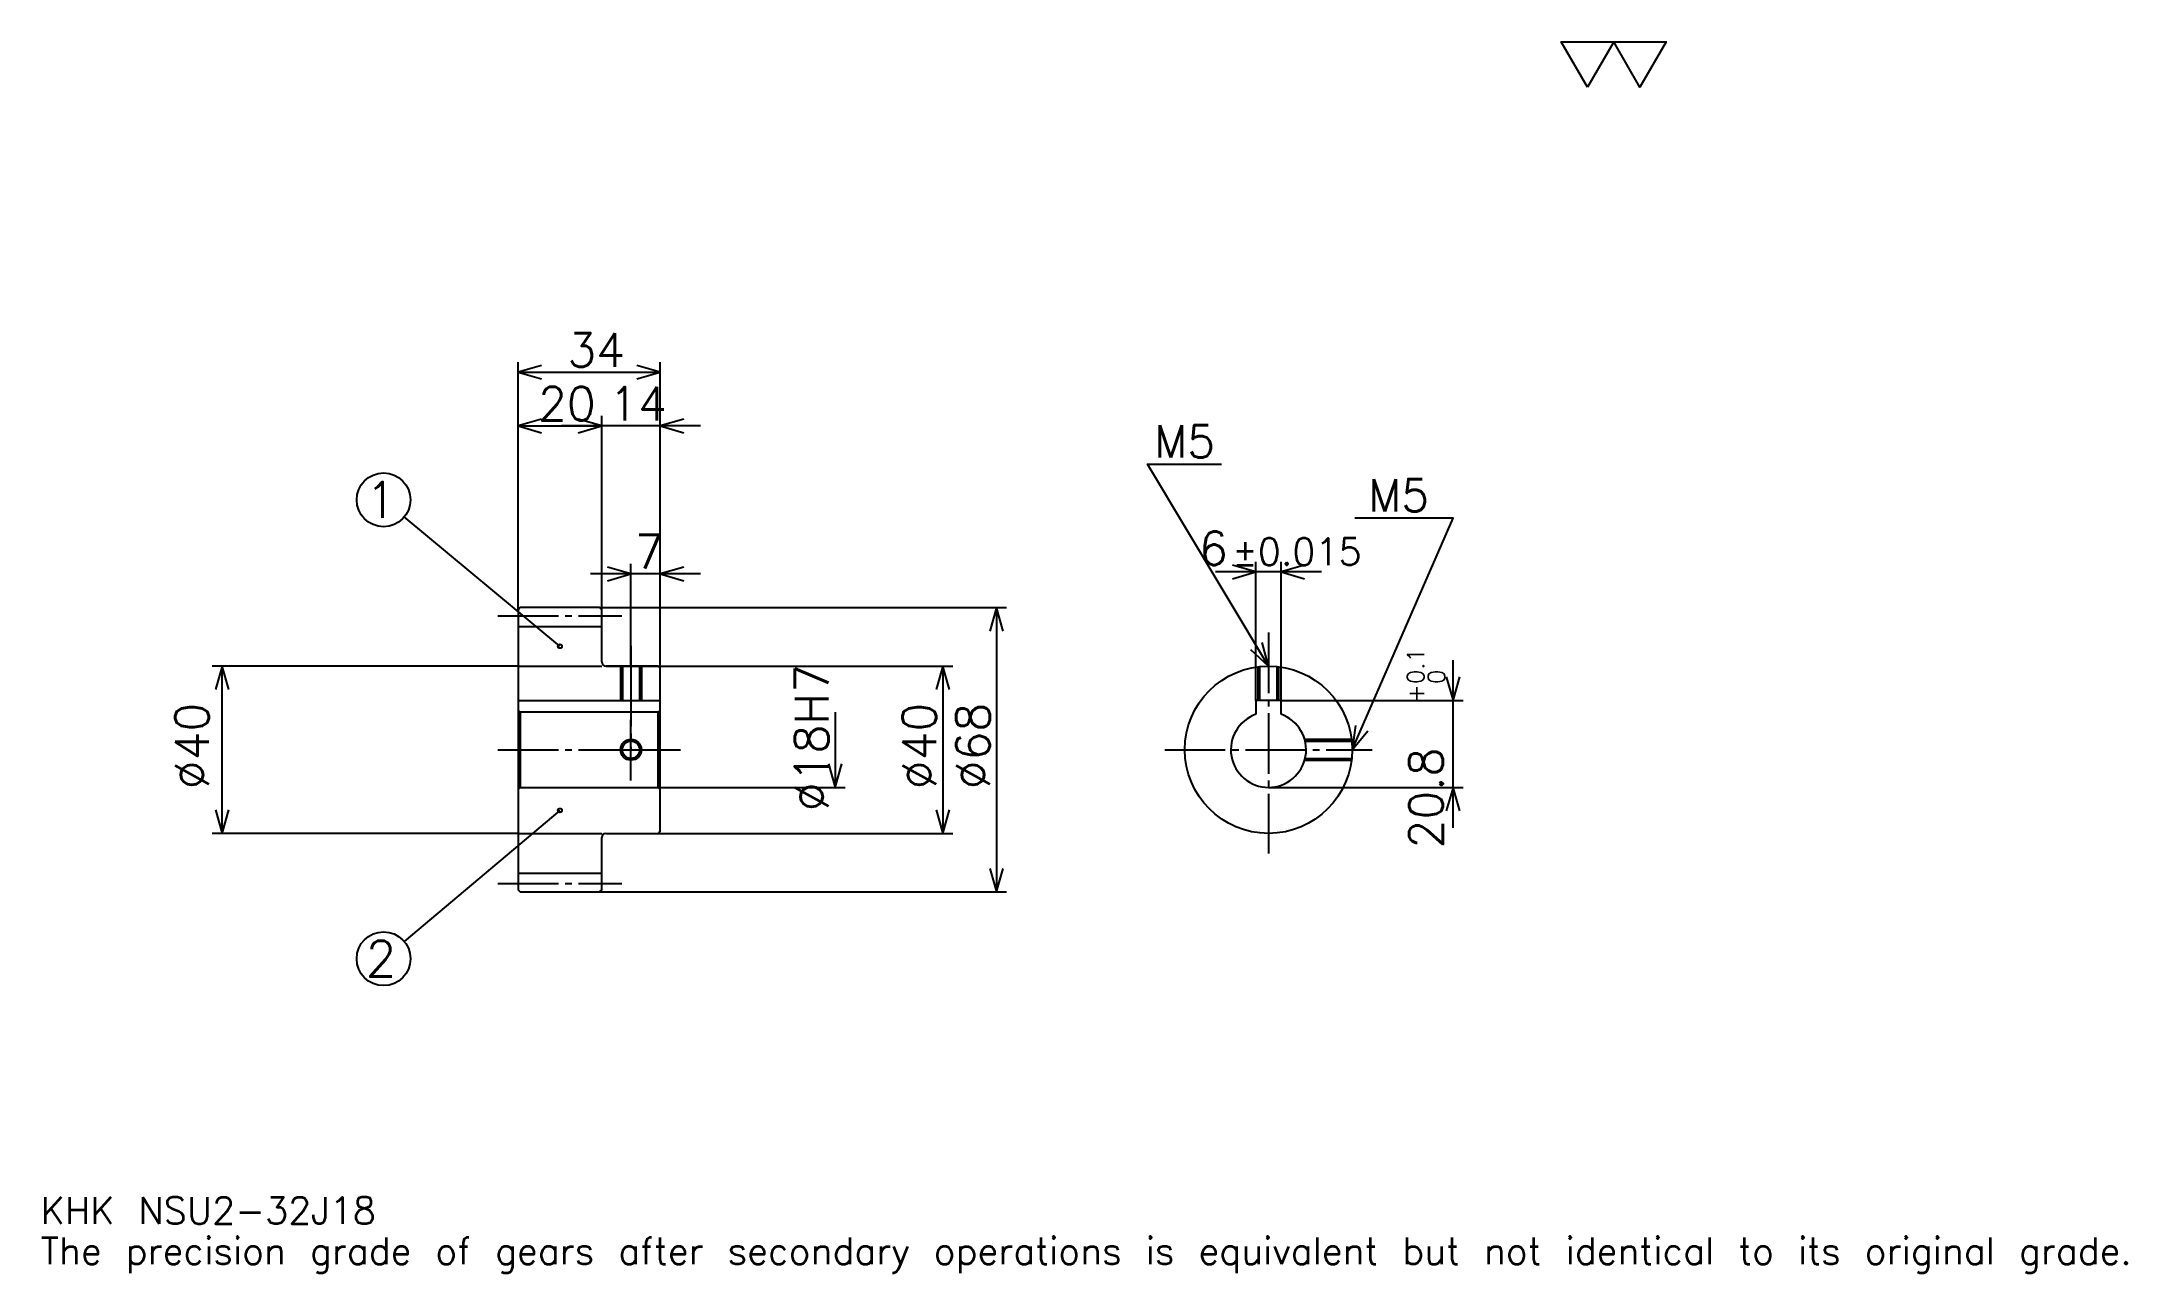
# Model space of a CAD drawing. Extents: x 16 to 515, y 6 to 300.
import ezdxf

# ---------------------------------------------------------------- set-up
doc = ezdxf.new("R2010")
doc.units = 0
doc.linetypes.add('DASHDOT', pattern=[19.304349, 14.478261, -1.608696, 1.608696, -1.608696])
doc.layers.get('0').update_dxf_attribs({"linetype": 'CONTINUOUS'})
doc.layers.add('DASHDOT', color=6, linetype='DASHDOT')
doc.styles.add('KANJI', font='TXT', dxfattribs={"bigfont": 'BIGFONT'})

msp = doc.modelspace()

# ---------------------------------------------------------------- linework, layer by layer
at = {"color": 5}
for p, q in [((130.304352, 165.108688), (130.304352, 223.82608)), ((130.304352, 221.41304), (164.304352, 221.41304)), ((164.304352, 165.108688), (164.304352, 223.82608)), ((150.304352, 165.108688), (150.304352, 210.956512)), ((130.304352, 208.543472), (150.304352, 208.543472)), ((173.956528, 208.543472), (140.652176, 208.543472)), ((140.304352, 155.858688), (103.080757, 186.771545)), ((157.304352, 165.108688), (157.304352, 175.565216)), ((306.782593, 142.908691), (306.782593, 176.043472)), ((312.782593, 142.908691), (312.782593, 176.043472)), ((173.956528, 173.152161), (147.652176, 173.152161)), ((322.434784, 173.630432), (297.130432, 173.630432)), ((130.304352, 164.608688), (130.304352, 165.108688)), ((149.804352, 165.108688), (164.304352, 165.108688)), ((150.304352, 164.608688), (150.304352, 165.108688)), ((157.304352, 151.108688), (157.304352, 165.108688)), ((157.304352, 151.108688), (157.304352, 165.108688)), ((164.304352, 165.108688), (247.152176, 165.108688)), ((164.304352, 150.608688), (164.304352, 165.108688)), ((244.739136, 165.108688), (244.739136, 97.108688)), ((130.304352, 151.108688), (57.108704, 151.108688)), ((59.521744, 111.108688), (59.521744, 151.108688)), ((151.304352, 151.108688), (164.304352, 151.108688)), ((164.304352, 151.108688), (234.282608, 151.108688)), ((231.869568, 151.108688), (231.869568, 111.108688)), ((353.913025, 112.456512), (353.913025, 152.560867)), ((206.130432, 140.108688), (206.130432, 122.108688)), ((312.782593, 142.908691), (356.32608, 142.908691)), ((164.304352, 122.108688), (208.543488, 122.108688)), ((309.782593, 122.108688), (356.32608, 122.108688)), ((140.304352, 116.608688), (103.054832, 85.276855)), ((130.304352, 111.108688), (57.108704, 111.108688)), ((151.304352, 111.108688), (164.304352, 111.108688)), ((164.304352, 111.108688), (234.282608, 111.108688)), ((149.804352, 97.108688), (164.304352, 97.108688)), ((164.304352, 97.108688), (247.152176, 97.108688))]:
    msp.add_line(p, q, dxfattribs=at)
at = {"color": 4}
for p, q in [((130.304352, 160.608688), (150.304352, 160.608688)), ((130.304352, 151.108688), (150.304352, 151.108688)), ((130.304352, 142.908691), (164.304352, 142.908691)), ((130.804352, 140.108688), (130.804352, 122.108688)), ((163.804352, 140.108688), (164.304352, 140.608688)), ((163.804352, 122.108688), (164.304352, 121.608688)), ((130.304352, 111.108688), (150.304352, 111.108688)), ((130.304352, 101.608688), (150.304352, 101.608688))]:
    msp.add_line(p, q, dxfattribs=at)
at = {"color": 7}
msp.add_lwpolyline([(386.086945, 289.565216), (379.813019, 300.440002), (404.908691, 300.440002), (398.634766, 289.565216), (392.36087, 300.440002), (386.086945, 289.565216)], dxfattribs=at)
at = {"color": 5}
for points in [[(135.934784, 223.021729), (130.304352, 221.41304), (135.934784, 219.804352)], [(158.67392, 219.804352), (164.304352, 221.41304), (158.67392, 223.021729)], [(135.934784, 210.152161), (130.304352, 208.543472), (135.934784, 206.934784)], [(144.67392, 206.934784), (150.304352, 208.543472), (144.67392, 210.152161)], [(144.67392, 206.934784), (150.304352, 208.543472), (144.67392, 210.152161)], [(169.934784, 210.152161), (164.304352, 208.543472), (169.934784, 206.934784)], [(309.782593, 151.108688), (280.826111, 199.369568), (298.521729, 199.369568)], [(329.782593, 131.108688), (353.913025, 186.5), (330.426086, 186.5)], [(151.67392, 171.543472), (157.304352, 173.152161), (151.67392, 174.760864)], [(169.934784, 174.760864), (164.304352, 173.152161), (169.934784, 171.543472)], [(301.152161, 172.021729), (306.782593, 173.630432), (301.152161, 175.23912)], [(318.413025, 175.23912), (312.782593, 173.630432), (318.413025, 172.021729)], [(246.347839, 159.478256), (244.739136, 165.108688), (243.130432, 159.478256)], [(305.506348, 155.109085), (309.782593, 151.108688), (308.265198, 156.76442)], [(61.13044, 145.478256), (59.521744, 151.108688), (57.913048, 145.478256)], [(233.478271, 145.478256), (231.869568, 151.108688), (230.260864, 145.478256)], [(352.304352, 148.539124), (353.913025, 142.908691), (355.521729, 148.539124)], [(330.556488, 136.913071), (329.782593, 131.108688), (333.506134, 135.628098)], [(204.521744, 127.73912), (206.130432, 122.108688), (207.739136, 127.73912)], [(355.521729, 116.478256), (353.913025, 122.108688), (352.304352, 116.478256)], [(57.913048, 116.73912), (59.521744, 111.108688), (61.13044, 116.73912)], [(230.260864, 116.73912), (231.869568, 111.108688), (233.478271, 116.73912)], [(243.130432, 102.73912), (244.739136, 97.108688), (246.347839, 102.73912)]]:
    msp.add_lwpolyline(points, dxfattribs=at)
at = {"color": 4}
for points in [[(150.304352, 152.108688), (150.304352, 164.608688), (149.804352, 165.108688), (130.804352, 165.108688), (130.304352, 164.608688), (130.304352, 121.608688)], [(151.304352, 111.108688), (163.804352, 111.108688), (164.304352, 111.608688), (164.304352, 150.608688), (163.804352, 151.108688), (151.304352, 151.108688)], [(154.804352, 151.108688), (154.804352, 142.908691)], [(155.239349, 151.108688), (155.239349, 142.908691)], [(159.369354, 151.108688), (159.369354, 142.908691)], [(159.804352, 151.108688), (159.804352, 142.908691)], [(307.282593, 142.908691), (307.282593, 150.951828)], [(307.71759, 142.908691), (307.71759, 151.001801)], [(311.847595, 142.908691), (311.847595, 151.001801)], [(312.282593, 142.908691), (312.282593, 150.951828)], [(130.304352, 121.608688), (130.804352, 122.108688), (163.804352, 122.108688), (163.804352, 140.108688), (130.804352, 140.108688), (130.304352, 140.608688)], [(312.782593, 139.593964), (312.782593, 142.908691), (306.782593, 142.908691), (306.782593, 139.593964)], [(318.428406, 133.608688), (329.625732, 133.608688)], [(318.542511, 133.173691), (329.67572, 133.173691)], [(318.428406, 128.608688), (329.625732, 128.608688)], [(318.542511, 129.043686), (329.67572, 129.043686)], [(130.304352, 121.608688), (130.304352, 97.608688), (130.804352, 97.108688), (149.804352, 97.108688), (150.304352, 97.608688), (150.304352, 110.108688)]]:
    msp.add_lwpolyline(points, dxfattribs=at)
at = {"color": 5}
for centre, radius in [((98.13044, 190.882599), 6.434783), ((140.304352, 155.858688), 0.482609), ((140.304352, 116.608688), 0.482609), ((98.13044, 81.134781), 6.434783)]:
    msp.add_circle(centre, radius, dxfattribs=at)
at = {"color": 4}
for centre, radius in [((309.782593, 131.108688), 20), ((157.304352, 131.108688), 2.065)]:
    msp.add_circle(centre, radius, dxfattribs=at)
at = {"color": 7}
msp.add_circle((157.304352, 131.108688), 2.5, dxfattribs=at)
at = {"color": 4}
for centre, radius, start, end in [((151.304352, 152.108688), 1, 180, 270), ((309.782593, 131.108688), 9, 109.47122094, 70.52877906), ((151.304352, 110.108688), 1, 90, 180)]:
    msp.add_arc(centre, radius, start, end, dxfattribs=at)
at = {"layer": 'DASHDOT', "color": 7}
for p, q in [((125.478264, 163.108688), (155.130432, 163.108688)), ((309.782593, 159.152161), (309.782593, 106.2826)), ((157.304352, 151.108688), (157.304352, 131.108688)), ((125.478264, 131.108688), (169.130432, 131.108688)), ((284.956543, 131.108688), (334.608704, 131.108688)), ((125.478264, 99.108688), (155.130432, 99.108688))]:
    msp.add_line(p, q, dxfattribs=at)
for points in [[(157.304352, 155.934784), (157.304352, 138.082596)], [(157.304352, 123.7826), (157.304352, 138.434769)], [(149.978271, 131.108688), (164.630432, 131.108688)]]:
    msp.add_lwpolyline(points, dxfattribs=at)

# ---------------------------------------------------------------- texts
at = {"color": 7, "style": 'KANJI'}
for s, height, p in [('34', 8.043478, (142.076096, 222.699997)), ('20', 8.043478, (135.076096, 209.830429)), ('14', 8.043478, (152.076096, 209.830429)), ('M5', 7.721739, (282.434784, 200.978256)), ('1', 8.57971, (93.840584, 186.592743)), ('M5', 7.721739, (333.643494, 188.108688)), ('7', 8.043478, (158.190216, 174.439117)), ('6', 8.043478, (293.17926, 175.23912)), ('%%p0.015', 6.434783, (301.141327, 175.23912)), ('2', 8.57971, (93.840584, 76.844925)), ('KHK NSU2-32J18', 6.434783, (16.086956, 17.695652)), ('The precision grade of gears after secondary operations is equivalent but not identical to its original grade.', 6.434783, (16.086956, 8.043478))]:
    msp.add_text(s, height=height, dxfattribs=at).set_placement(p)
for s, height, p in [('%%c18H7', 8.043478, (204.521744, 116.429337)), ('0.1', 4.021739, (346.995667, 146.813553)), ('0', 4.021739, (351.982605, 146.813553)), ('+', 4.021739, (346.995667, 142.309204)), ('%%c40', 8.043478, (56.304352, 121.6576)), ('%%c40', 8.043478, (230.260864, 121.6576)), ('%%c68', 8.043478, (243.130432, 121.6576)), ('20.8', 8.043478, (351.5, 107.493851))]:
    msp.add_text(s, height=height, rotation=90, dxfattribs=at).set_placement(p)

doc.saveas('drawing.dxf')
